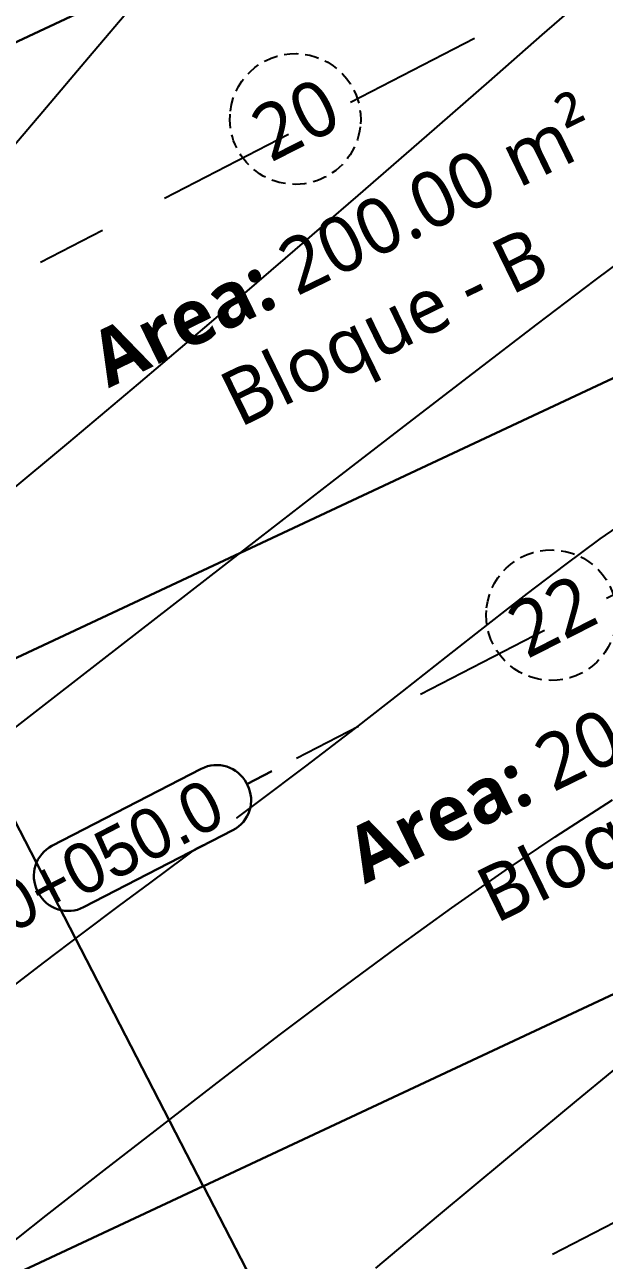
# Model space of a CAD drawing. Header units: millimetres. Extents: x 86 to 591881, y 99 to 1307229.
# Drawn here: x 590722.11 to 590732.49, y 1307054.75 to 1307076.88 of the extents above; entities that cross this region are included whole.
import ezdxf
from ezdxf.enums import TextEntityAlignment as Align

# ---------------------------------------------------------------- set-up
doc = ezdxf.new("R2010")
doc.units = ezdxf.units.MM
doc.linetypes.add('DASHED2', pattern=[0.375, 0.25, -0.125])
doc.linetypes.add('HIDDEN', pattern=[0.375, 0.25, -0.125])
doc.layers.add('_TEXTO', color=3, linetype='Continuous', lineweight=25)
for name, color, linetype in [('C-PROP-LINE', 230, 'Continuous'), ('C-PROP-TEXT', 92, 'Continuous'), ('C-ROAD-SAMP', 150, 'HIDDEN'), ('C-ROAD-SAMP-TEXT', 11, 'Continuous'), ('C-TOPO-MAJR', 9, 'Continuous'), ('C-TOPO-MINR', 8, 'Continuous')]:
    doc.layers.add(name, color=color, linetype=linetype)
doc.styles.add('ST - ETIQUETAS', font='', dxfattribs={"height": 2.5})
doc.styles.get("Standard").update_dxf_attribs({"font": 'simplex.shx'})
doc.styles.get('ST - ETIQUETAS').set_extended_font_data('Roboto Thin')

msp = doc.modelspace()

# ---------------------------------------------------------------- linework, layer by layer
at = {"layer": 'C-PROP-LINE', "color": 4, "linetype": 'Continuous', "lineweight": 25}
for points in [[(590729.669, 1307091.224, 0), (590711.545, 1307082.736, 0), (590716.133, 1307073.85, 0), (590716.133, 1307073.85, 0), (590734.258, 1307082.337, 0), (590729.669, 1307091.224, 0)], [(590738.846, 1307073.451, 0), (590734.258, 1307082.337, 0), (590716.133, 1307073.85, 0), (590720.722, 1307064.964, 0), (590720.722, 1307064.964, 0), (590738.846, 1307073.451, 0)], [(590743.434, 1307064.565, 0), (590738.846, 1307073.451, 0), (590720.722, 1307064.964, 0), (590725.31, 1307056.078, 0), (590725.311, 1307056.077, 0), (590743.434, 1307064.565, 0)], [(590720.722, 1307064.964, 0), (590720.722, 1307064.964, 0), (590702.597, 1307056.477, 0), (590707.186, 1307047.591, 0), (590725.31, 1307056.078, 0), (590720.722, 1307064.964, 0)], [(590748.023, 1307055.677, 0), (590743.434, 1307064.565, 0), (590725.311, 1307056.077, 0), (590729.9, 1307047.191, 0), (590748.023, 1307055.677, 0)], [(590725.31, 1307056.078, 0), (590707.186, 1307047.591, 0), (590711.775, 1307038.705, 0), (590729.9, 1307047.191, 0), (590725.311, 1307056.077, 0), (590725.31, 1307056.078, 0)]]:
    msp.add_polyline3d(points, dxfattribs=at)
at = {"layer": 'C-PROP-TEXT', "color": 12, "linetype": 'DASHED2', "lineweight": 25, "extrusion": (0, 0, -1)}
for centre, radius, start, end in [((-590726.958, 1307075.194), 1.171, 6.9092, 186.9092), ((-590726.958, 1307075.194), 1.171, 186.9092, 6.9092), ((-590731.547, 1307066.306), 1.169, 6.4941, 186.4941), ((-590731.547, 1307066.306), 1.169, 186.4941, 6.4941)]:
    msp.add_arc(centre, radius, start, end, dxfattribs=at)
at = {"layer": 'C-ROAD-SAMP', "color": 1, "linetype": 'DASHED2', "lineweight": 25, "ltscale": 10}
for points in [[(590757.933, 1307090.975), (590740.162, 1307081.8), (590722.391, 1307072.624)], [(590762.521, 1307082.09), (590744.75, 1307072.914), (590726.979, 1307063.739)], [(590767.109, 1307073.204), (590749.338, 1307064.029), (590731.567, 1307054.853)]]:
    msp.add_lwpolyline(points, dxfattribs=at)
at = {"layer": 'C-ROAD-SAMP-TEXT', "color": 194, "linetype": 'Continuous', "lineweight": 30}
for p, q in [((590726.535, 1307063.509), (590726.091, 1307063.28)), ((590726.099, 1307063.263), (590726.082, 1307063.296))]:
    msp.add_line(p, q, dxfattribs=at)
at = {"layer": 'C-TOPO-MAJR', "color": 40, "linetype": 'Continuous', "lineweight": -3}
for points, elevation in [([(590721.762, 1307068.453), (590722.902, 1307069.399), (590724.149, 1307070.45), (590725.458, 1307071.564), (590726.784, 1307072.703), (590728.085, 1307073.826), (590729.314, 1307074.893), (590730.428, 1307075.864), (590731.383, 1307076.701), (590732.133, 1307077.361)], 458.5), ([(590721.61, 1307059.439), (590722.447, 1307060.08), (590723.159, 1307060.618), (590723.787, 1307061.09), (590724.374, 1307061.526), (590724.961, 1307061.962), (590725.59, 1307062.431), (590726.305, 1307062.967), (590727.147, 1307063.602), (590728.039, 1307064.285), (590728.877, 1307064.938), (590729.667, 1307065.56), (590730.412, 1307066.147), (590731.116, 1307066.696), (590731.785, 1307067.205), (590732.421, 1307067.671), (590733.03, 1307068.09)], 458), ([(590728.401, 1307054.61), (590729.522, 1307055.55), (590730.731, 1307056.558), (590731.995, 1307057.604), (590733.276, 1307058.658)], 457.5)]:
    msp.add_lwpolyline(points, dxfattribs=dict(at, elevation=elevation))
at = {"layer": 'C-TOPO-MINR', "color": 44, "linetype": 'Continuous', "lineweight": -3}
for points, elevation in [([(590721.621, 1307074.382), (590722.434, 1307075.328), (590723.255, 1307076.294), (590724.093, 1307077.285)], 458.75), ([(590721.6, 1307064.031), (590722.679, 1307064.868), (590723.825, 1307065.755), (590725.053, 1307066.707), (590726.331, 1307067.697), (590727.626, 1307068.7), (590728.905, 1307069.688), (590730.137, 1307070.636), (590731.289, 1307071.517), (590732.328, 1307072.305), (590733.222, 1307072.973)], 458.25), ([(590721.498, 1307054.765), (590722.497, 1307055.55), (590723.526, 1307056.356), (590724.576, 1307057.173), (590725.636, 1307057.991), (590726.695, 1307058.799), (590727.743, 1307059.587), (590728.769, 1307060.345), (590729.764, 1307061.063), (590730.716, 1307061.73), (590731.615, 1307062.336), (590732.639, 1307062.999)], 457.75)]:
    msp.add_lwpolyline(points, dxfattribs=dict(at, elevation=elevation))

# ---------------------------------------------------------------- texts
at = {"layer": '_TEXTO', "style": 'ST - ETIQUETAS'}
msp.add_text('CALLE SECUNDARIA # 3', height=2.5, rotation=296.7711, dxfattribs=at).set_placement((590737.081, 1307085.679), align=Align.CENTER)
at = {"layer": 'C-PROP-TEXT', "color": 2, "linetype": 'Continuous', "lineweight": -3, "char_height": 1, "attachment_point": 8, "rotation": 27, "style": 'ST - ETIQUETAS'}
for s, insert in [('{\\fRoboto Black|b0|i0|c0|p2;20}', (590727.191, 1307074.736)), ('{\\fRoboto Black|b0|i0|c0|p2;22}', (590731.778, 1307065.854))]:
    msp.add_mtext(s, dxfattribs=dict(at, insert=insert))
at = {"layer": 'C-PROP-TEXT', "color": 92, "linetype": 'Continuous', "lineweight": -3, "char_height": 1, "attachment_point": 2, "rotation": 26, "style": 'ST - ETIQUETAS'}
for insert in [(590727.599, 1307073.426), (590732.188, 1307064.54)]:
    msp.add_mtext('{\\fRoboto Thin|b1|i0|c0|p2;\\C18;\\c0;Area:\\C0; \\fRoboto Thin|b0|i0|c0|p2;\\C178;\\c4980736;200.00 m²\\PBloque - B}', dxfattribs=dict(at, insert=insert))

# ---------------------------------------------------------------- next in the draw order: texts
at = {"layer": 'C-ROAD-SAMP-TEXT', "color": 194, "linetype": 'Continuous', "lineweight": -3, "insert": (590725.558, 1307063.004), "char_height": 0.9, "width": 3.04168, "attachment_point": 6, "rotation": 27.3086, "bg_fill": 3, "box_fill_scale": 1.166667, "bg_fill_color": 256, "bg_fill_true_color": 13158600, "bg_fill_transparency": 0}
msp.add_mtext('{\\fFreestyle Script|b0|i0|c0|p66;\\C196;\\c8323135;0+050.0}', dxfattribs=at)

# ---------------------------------------------------------------- next in the draw order: linework, layer by layer
at = {"layer": 'C-ROAD-SAMP-TEXT', "color": 194, "linetype": 'Continuous', "lineweight": 30}
for p, q in [((590725.274, 1307063.554), (590722.598, 1307062.172)), ((590723.165, 1307061.073), (590725.841, 1307062.455)), ((590722.34, 1307061.364), (590722.357, 1307061.331))]:
    msp.add_line(p, q, dxfattribs=at)
for centre, start, end in [((590725.549, 1307063.021), 27.3086, 117.3086), ((590725.566, 1307062.988), 297.3086, 27.3086), ((590722.873, 1307061.639), 117.3086, 207.3086), ((590722.89, 1307061.607), 207.3086, 297.3086)]:
    msp.add_arc(centre, 0.6, start, end, dxfattribs=at)

doc.saveas('drawing.dxf')
